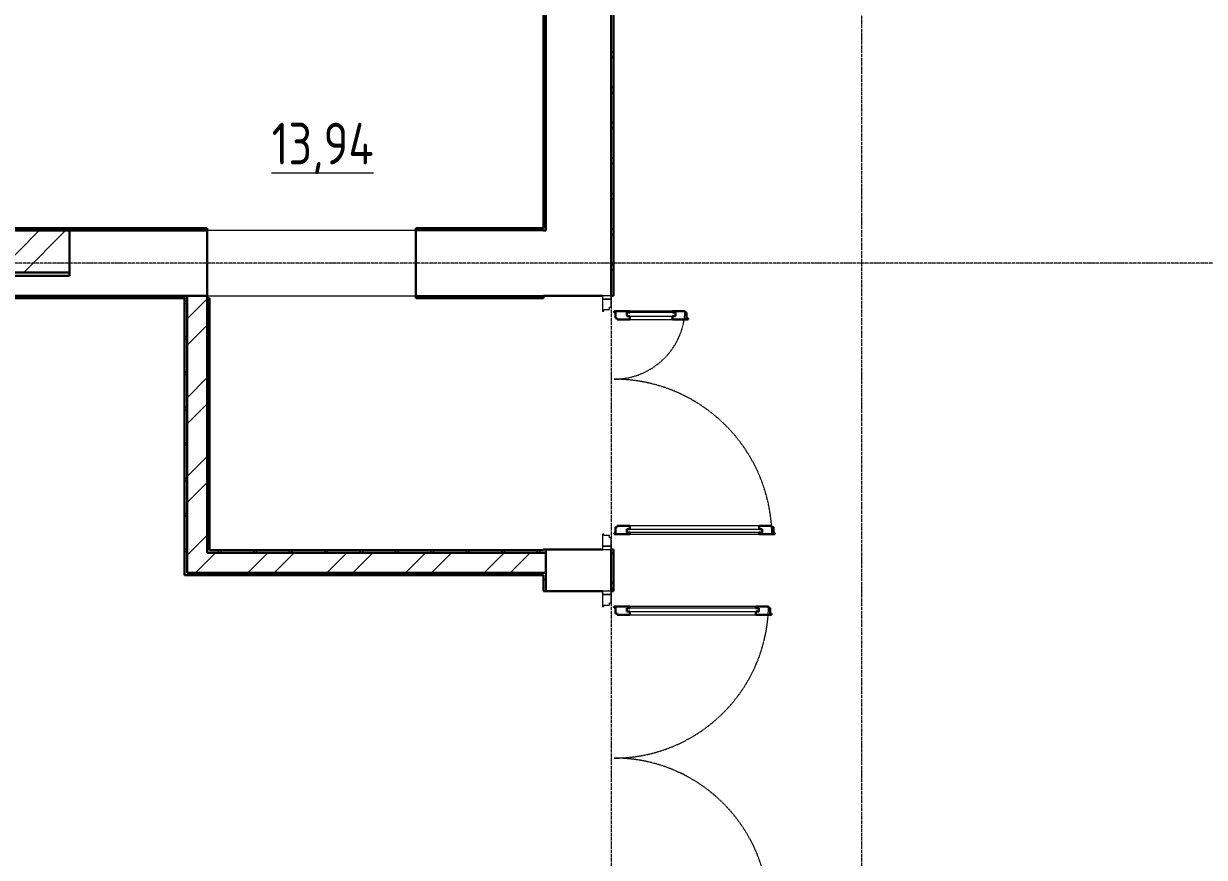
# Model space of a CAD drawing. Header units: millimetres. Extents: x -695119 to 412940, y -249585 to 622758.
# Drawn here: x 6675 to 13749, y -29130 to -24135 of the extents above; entities that cross this region are included whole.
import ezdxf

# ---------------------------------------------------------------- set-up
doc = ezdxf.new("R2010")
doc.units = ezdxf.units.MM
for name, pattern in [('ADSK_Линия сетки', [25, 20, -2.5, 0, -2.5]), ('ADSK_Штриховая_ш2 п1_5', [4.5, 3, -1.5]), ('Сверху', [3.96875, 2.38125, -1.5875])]:
    doc.linetypes.add(name, pattern=pattern)
for name, color, linetype, lineweight in [('A-_ANOTTEXT_T', 7, 'Continuous', 9), ('Каркас_Импост', 8, 'Continuous', 9), ('Марки помещений', 8, 'Continuous', 20), ('Монтажный зазор', 8, 'Continuous', 9), ('Оси', 252, 'Continuous', 9), ('Остекление', 8, 'Continuous', 9), ('Открывание', 8, 'ADSK_Штриховая_ш2 п1_5', 9), ('Панель', 252, 'Continuous', 30), ('Средние линии', 8, 'Continuous', 30), ('Стены разрез', 7, 'Continuous', 30), ('Стены штриховка', 7, 'Continuous', 9), ('Элементы узлов', 8, 'Continuous', 18)]:
    doc.layers.add(name, color=color, linetype=linetype, lineweight=lineweight)
doc.layers.add('Стены', color=194, linetype='Continuous')
doc.styles.add('GOST 2.304 type A_1', font='', dxfattribs={"height": 350})
doc.styles.get('GOST 2.304 type A_1').set_extended_font_data('GOST 2.304 type A')

# ---------------------------------------------------------------- blocks, each defined once
blk = doc.blocks.new('1 этаж')
at = {"layer": 'Каркас_Импост', "color": 251, "true_color": 0x636466}
for p, q in [((-34755.8, -106962.4), (-34805.8, -106962.4)), ((-34805.8, -106962.4), (-34805.8, -107034.4)), ((-34797.8, -107034.4), (-34797.8, -107025.4)), ((-34797.8, -107025.4), (-34763.8, -107025.4)), ((-34763.8, -107025.4), (-34763.8, -107011.4)), ((-34763.8, -107011.4), (-34755.8, -107011.4)), ((-34755.8, -107011.4), (-34755.8, -106962.4)), ((-34805.8, -107034.4), (-34797.8, -107034.4)), ((-34797.8, -108370.4), (-34805.8, -108370.4)), ((-34805.8, -108370.4), (-34805.8, -108442.4)), ((-34797.8, -108379.4), (-34797.8, -108370.4)), ((-34805.8, -108442.4), (-34755.8, -108442.4)), ((-34763.8, -108379.4), (-34797.8, -108379.4)), ((-34763.8, -108393.4), (-34763.8, -108379.4)), ((-34755.8, -108393.4), (-34763.8, -108393.4)), ((-34755.8, -108442.4), (-34755.8, -108393.4)), ((-34755.8, -108732.4), (-34805.8, -108732.4)), ((-34805.8, -108732.4), (-34805.8, -108804.4)), ((-34797.8, -108804.4), (-34797.8, -108795.4)), ((-34797.8, -108795.4), (-34763.8, -108795.4)), ((-34763.8, -108795.4), (-34763.8, -108781.4)), ((-34763.8, -108781.4), (-34755.8, -108781.4)), ((-34755.8, -108781.4), (-34755.8, -108732.4)), ((-34805.8, -108804.4), (-34797.8, -108804.4))]:
    blk.add_line(p, q, dxfattribs=at)
at = {"layer": 'Монтажный зазор', "color": 251, "true_color": 0x636466}
for p, q in [((-34755.8, -106942.4), (-34805.8, -106942.4)), ((-34805.8, -106942.4), (-34805.8, -106962.4)), ((-34755.8, -106962.4), (-34755.8, -106942.4)), ((-34805.8, -106962.4), (-34755.8, -106962.4)), ((-34755.8, -108442.4), (-34805.8, -108442.4)), ((-34805.8, -108442.4), (-34805.8, -108462.4)), ((-34755.8, -108462.4), (-34755.8, -108442.4)), ((-34805.8, -108462.4), (-34755.8, -108462.4)), ((-34755.8, -108712.4), (-34805.8, -108712.4)), ((-34805.8, -108712.4), (-34805.8, -108732.4)), ((-34755.8, -108732.4), (-34755.8, -108712.4)), ((-34805.8, -108732.4), (-34755.8, -108732.4))]:
    blk.add_line(p, q, dxfattribs=at)
at = {"layer": 'Оси', "color": 251, "linetype": 'ADSK_Линия сетки', "true_color": 0x636466}
for p, q in [((-34755.8, -96281.4), (-34755.8, -160943.1)), ((-33255.8, -96281.4), (-33255.8, -160943.1)), ((4311.5, -106747.4), (-72628.1, -106747.4))]:
    blk.add_line(p, q, dxfattribs=at)
at = {"layer": 'Остекление', "color": 251, "true_color": 0x636466}
for p, q in [((-34661.8, -107043.4), (-34661.8, -107064.4)), ((-34369.8, -107043.4), (-34661.8, -107043.4)), ((-34661.8, -107064.4), (-34369.8, -107064.4)), ((-34369.8, -107064.4), (-34369.8, -107043.4)), ((-34661.8, -108340.4), (-33849.8, -108340.4)), ((-34661.8, -108361.4), (-34661.8, -108340.4)), ((-33849.8, -108361.4), (-34661.8, -108361.4)), ((-33849.8, -108340.4), (-33849.8, -108361.4)), ((-34661.8, -108813.4), (-34661.8, -108834.4)), ((-33869.8, -108813.4), (-34661.8, -108813.4)), ((-34661.8, -108834.4), (-33869.8, -108834.4)), ((-33869.8, -108834.4), (-33869.8, -108813.4))]:
    blk.add_line(p, q, dxfattribs=at)
at = {"layer": 'Открывание', "color": 251, "true_color": 0x636466}
for centre, radius, start, end in [((-34737.8, -107016.4), 426, 270, 357.57833), ((-34737.8, -108388.4), 946, 1.09026, 90), ((-34737.8, -108786.4), 926, 270, 358.88619), ((-34737.8, -110638.4), 926, 1.11381, 90)]:
    blk.add_arc(centre, radius, start, end, dxfattribs=at)
at = {"layer": 'Панель', "color": 251, "true_color": 0x636466}
for p, q in [((-34643.8, -107034.4), (-34737.8, -107034.4)), ((-34737.8, -107034.4), (-34737.8, -107042.4)), ((-34737.8, -107042.4), (-34728.8, -107042.4)), ((-34728.8, -107042.4), (-34728.8, -107076.4)), ((-34728.8, -107076.4), (-34719.8, -107076.4)), ((-34719.8, -107076.4), (-34719.8, -107084.4)), ((-34719.8, -107084.4), (-34643.8, -107084.4)), ((-34661.8, -107043.4), (-34643.8, -107043.4)), ((-34661.8, -107064.4), (-34661.8, -107043.4)), ((-34643.8, -107064.4), (-34661.8, -107064.4)), ((-34643.8, -107043.4), (-34643.8, -107034.4)), ((-34643.8, -107084.4), (-34643.8, -107064.4)), ((-34311.8, -107034.4), (-34387.8, -107034.4)), ((-34387.8, -107043.4), (-34387.8, -107034.4)), ((-34369.8, -107043.4), (-34387.8, -107043.4)), ((-34387.8, -107064.4), (-34369.8, -107064.4)), ((-34387.8, -107084.4), (-34387.8, -107064.4)), ((-34387.8, -107084.4), (-34293.8, -107084.4)), ((-34369.8, -107064.4), (-34369.8, -107043.4)), ((-34311.8, -107042.4), (-34311.8, -107034.4)), ((-34302.8, -107042.4), (-34311.8, -107042.4)), ((-34302.8, -107076.4), (-34302.8, -107042.4)), ((-34293.8, -107076.4), (-34302.8, -107076.4)), ((-34293.8, -107084.4), (-34293.8, -107076.4)), ((-34728.8, -108362.4), (-34737.8, -108362.4)), ((-34737.8, -108362.4), (-34737.8, -108370.4)), ((-34737.8, -108370.4), (-34643.8, -108370.4)), ((-34728.8, -108328.4), (-34728.8, -108362.4)), ((-34719.8, -108328.4), (-34728.8, -108328.4)), ((-34643.8, -108320.4), (-34719.8, -108320.4)), ((-34719.8, -108320.4), (-34719.8, -108328.4)), ((-34643.8, -108340.4), (-34661.8, -108340.4)), ((-34661.8, -108340.4), (-34661.8, -108361.4)), ((-34661.8, -108361.4), (-34643.8, -108361.4)), ((-34643.8, -108320.4), (-34643.8, -108340.4)), ((-34643.8, -108361.4), (-34643.8, -108370.4)), ((-33791.8, -108320.4), (-33867.8, -108320.4)), ((-33867.8, -108320.4), (-33867.8, -108340.4)), ((-33867.8, -108340.4), (-33849.8, -108340.4)), ((-33867.8, -108361.4), (-33867.8, -108370.4)), ((-33849.8, -108361.4), (-33867.8, -108361.4)), ((-33867.8, -108370.4), (-33773.8, -108370.4)), ((-33849.8, -108340.4), (-33849.8, -108361.4)), ((-33791.8, -108328.4), (-33791.8, -108320.4)), ((-33782.8, -108328.4), (-33791.8, -108328.4)), ((-33782.8, -108362.4), (-33782.8, -108328.4)), ((-33773.8, -108362.4), (-33782.8, -108362.4)), ((-33773.8, -108370.4), (-33773.8, -108362.4)), ((-34643.8, -108804.4), (-34737.8, -108804.4)), ((-34737.8, -108804.4), (-34737.8, -108812.4)), ((-34737.8, -108812.4), (-34728.8, -108812.4)), ((-34728.8, -108812.4), (-34728.8, -108846.4)), ((-34728.8, -108846.4), (-34719.8, -108846.4)), ((-34719.8, -108846.4), (-34719.8, -108854.4)), ((-34719.8, -108854.4), (-34643.8, -108854.4)), ((-34661.8, -108813.4), (-34643.8, -108813.4)), ((-34661.8, -108834.4), (-34661.8, -108813.4)), ((-34643.8, -108834.4), (-34661.8, -108834.4)), ((-34643.8, -108813.4), (-34643.8, -108804.4)), ((-34643.8, -108854.4), (-34643.8, -108834.4)), ((-33811.8, -108804.4), (-33887.8, -108804.4)), ((-33887.8, -108813.4), (-33887.8, -108804.4)), ((-33869.8, -108813.4), (-33887.8, -108813.4)), ((-33887.8, -108834.4), (-33869.8, -108834.4)), ((-33887.8, -108854.4), (-33887.8, -108834.4)), ((-33887.8, -108854.4), (-33793.8, -108854.4)), ((-33869.8, -108834.4), (-33869.8, -108813.4)), ((-33811.8, -108812.4), (-33811.8, -108804.4)), ((-33802.8, -108812.4), (-33811.8, -108812.4)), ((-33802.8, -108846.4), (-33802.8, -108812.4)), ((-33793.8, -108846.4), (-33802.8, -108846.4)), ((-33793.8, -108854.4), (-33793.8, -108846.4))]:
    blk.add_line(p, q, dxfattribs=at)
at = {"layer": 'Панель', "color": 251, "lineweight": 9, "true_color": 0x636466}
for p, q in [((-34387.8, -107034.4), (-34643.8, -107034.4)), ((-34643.8, -107084.4), (-34387.8, -107084.4)), ((-33867.8, -108320.4), (-34643.8, -108320.4)), ((-34643.8, -108370.4), (-33867.8, -108370.4)), ((-33887.8, -108804.4), (-34643.8, -108804.4)), ((-34643.8, -108854.4), (-33887.8, -108854.4))]:
    blk.add_line(p, q, dxfattribs=at)
at = {"layer": 'Средние линии', "color": 251, "true_color": 0x636466}
for p, q in [((-37175.8, -106552.4), (-37175.8, -106942.4)), ((-35925.8, -106942.4), (-35925.8, -106552.4))]:
    blk.add_line(p, q, dxfattribs=at)
at = {"layer": 'Стены', "color": 251, "true_color": 0x636466}
for p, q in [((-34755.8, -106942.4), (-34755.8, -101062.4)), ((-35160.8, -106552.4), (-35925.8, -106552.4)), ((-35925.8, -106942.4), (-35160.8, -106942.4)), ((-35145.8, -108462.4), (-35145.8, -108467.4)), ((-34755.8, -108712.4), (-34755.8, -108462.4)), ((-35145.8, -108602.4), (-35145.8, -108712.4))]:
    blk.add_line(p, q, dxfattribs=at)
at = {"layer": 'Стены разрез', "color": 251, "true_color": 0x636466}
for p, q in [((-35145.8, -106552.4), (-35145.8, -101047.4)), ((-34740.8, -106942.4), (-34740.8, -101062.4)), ((-35160.8, -105017.4), (-35160.8, -106537.4)), ((-37175.8, -106552.4), (-44345.8, -106552.4)), ((-37175.8, -106537.4), (-43845.8, -106537.4)), ((-38000.8, -106822.4), (-38000.8, -106552.4)), ((-37175.8, -106552.4), (-37175.8, -106537.4)), ((-35160.8, -106537.4), (-35925.8, -106537.4)), ((-35925.8, -106537.4), (-35925.8, -106552.4)), ((-35145.8, -106552.4), (-35160.8, -106552.4)), ((-39215.8, -106802.4), (-38000.8, -106802.4)), ((-38000.8, -106822.4), (-39215.8, -106822.4)), ((-49605.8, -106942.4), (-37175.8, -106942.4)), ((-37295.8, -106942.4), (-37295.8, -108602.4)), ((-37175.8, -106942.4), (-37175.8, -108482.4)), ((-35925.8, -106942.4), (-35925.8, -106957.4)), ((-35160.8, -106942.4), (-34805.8, -106942.4)), ((-35160.8, -106957.4), (-35160.8, -106942.4)), ((-34755.8, -106942.4), (-34740.8, -106942.4)), ((-52990.8, -106957.4), (-37310.8, -106957.4)), ((-37310.8, -106957.4), (-37310.8, -108617.4)), ((-37160.8, -106957.4), (-37175.8, -106957.4)), ((-37160.8, -108467.4), (-37160.8, -106957.4)), ((-35925.8, -106957.4), (-35160.8, -106957.4)), ((-35145.8, -108482.4), (-37175.8, -108482.4)), ((-35160.8, -108467.4), (-37160.8, -108467.4)), ((-34805.8, -108462.4), (-35160.8, -108462.4)), ((-35160.8, -108462.4), (-35160.8, -108467.4)), ((-35145.8, -108467.4), (-35145.8, -108602.4)), ((-34740.8, -108462.4), (-34755.8, -108462.4)), ((-34740.8, -108712.4), (-34740.8, -108462.4)), ((-37310.8, -108617.4), (-35160.8, -108617.4)), ((-37295.8, -108602.4), (-35145.8, -108602.4)), ((-35160.8, -108617.4), (-35160.8, -108712.4)), ((-35160.8, -108712.4), (-34805.8, -108712.4)), ((-34755.8, -108712.4), (-34740.8, -108712.4))]:
    blk.add_line(p, q, dxfattribs=at)
at = {"layer": 'Стены разрез', "color": 251, "linetype": 'Continuous', "lineweight": 9, "true_color": 0x636466}
for p, q in [((-35145.8, -105329.1), (-35160.8, -105314.1)), ((-35160.8, -105468.5), (-35145.8, -105453.5)), ((-35145.8, -105541.2), (-35160.8, -105526.2)), ((-34755.8, -105487.8), (-34740.8, -105472.8)), ((-34740.8, -105522), (-34755.8, -105507)), ((-35160.8, -105680.6), (-35145.8, -105665.6)), ((-35145.8, -105753.4), (-35160.8, -105738.4)), ((-34755.8, -105699.9), (-34740.8, -105684.9)), ((-34740.8, -105734.1), (-34755.8, -105719.1)), ((-35160.8, -105892.8), (-35145.8, -105877.8)), ((-35145.8, -105965.5), (-35160.8, -105950.5)), ((-34755.8, -105912), (-34740.8, -105897)), ((-34740.8, -105946.2), (-34755.8, -105931.2)), ((-35160.8, -106104.9), (-35145.8, -106089.9)), ((-35145.8, -106177.6), (-35160.8, -106162.6)), ((-34755.8, -106124.2), (-34740.8, -106109.2)), ((-34740.8, -106158.4), (-34755.8, -106143.4)), ((-35160.8, -106317), (-35145.8, -106302)), ((-35145.8, -106389.8), (-35160.8, -106374.8)), ((-34755.8, -106336.3), (-34740.8, -106321.3)), ((-34740.8, -106370.5), (-34755.8, -106355.5)), ((-35160.8, -106529.2), (-35145.8, -106514.2)), ((-38430.9, -106802.4), (-38180.9, -106552.4)), ((-38273.7, -106802.4), (-38023.7, -106552.4)), ((-38165.2, -106552.4), (-38180.2, -106537.4)), ((-38153.9, -106552.4), (-38138.9, -106537.4)), ((-37953.1, -106552.4), (-37968.1, -106537.4)), ((-37941.7, -106552.4), (-37926.7, -106537.4)), ((-37740.9, -106552.4), (-37755.9, -106537.4)), ((-37729.6, -106552.4), (-37714.6, -106537.4)), ((-37528.8, -106552.4), (-37543.8, -106537.4)), ((-37517.5, -106552.4), (-37502.5, -106537.4)), ((-37316.7, -106552.4), (-37331.7, -106537.4)), ((-37305.3, -106552.4), (-37290.3, -106537.4)), ((-35831.7, -106552.4), (-35846.7, -106537.4)), ((-35820.4, -106552.4), (-35805.4, -106537.4)), ((-35619.6, -106552.4), (-35634.6, -106537.4)), ((-35608.3, -106552.4), (-35593.3, -106537.4)), ((-35407.5, -106552.4), (-35422.5, -106537.4)), ((-35396.1, -106552.4), (-35381.1, -106537.4)), ((-35195.3, -106552.4), (-35210.3, -106537.4)), ((-35184, -106552.4), (-35169, -106537.4)), ((-34755.8, -106548.4), (-34740.8, -106533.4)), ((-34740.8, -106582.6), (-34755.8, -106567.6)), ((-34755.8, -106760.6), (-34740.8, -106745.6)), ((-34740.8, -106794.8), (-34755.8, -106779.8)), ((-38219.8, -106957.4), (-38219.8, -106942.4)), ((-37619.8, -106957.4), (-37619.8, -106942.4)), ((-35851, -106957.4), (-35866, -106942.4)), ((-35801.1, -106957.4), (-35786.1, -106942.4)), ((-35638.9, -106957.4), (-35653.9, -106942.4)), ((-35589, -106957.4), (-35574, -106942.4)), ((-35426.7, -106957.4), (-35441.7, -106942.4)), ((-35376.9, -106957.4), (-35361.9, -106942.4)), ((-35214.6, -106957.4), (-35229.6, -106942.4)), ((-35164.7, -106957.4), (-35160.8, -106953.4)), ((-37310.8, -106982.1), (-37295.8, -106967.1)), ((-37295.8, -106997.5), (-37310.8, -106982.5)), ((-37295.8, -107081.7), (-37175.8, -106961.7)), ((-37175.8, -107059.2), (-37160.8, -107044.2)), ((-37295.8, -107238.8), (-37175.8, -107118.8)), ((-37160.8, -107132.5), (-37175.8, -107117.5)), ((-37310.8, -107194.2), (-37295.8, -107179.2)), ((-37295.8, -107209.6), (-37310.8, -107194.6)), ((-37175.8, -107271.4), (-37160.8, -107256.4)), ((-37160.8, -107344.6), (-37175.8, -107329.6)), ((-37310.8, -107406.4), (-37295.8, -107391.4)), ((-37295.8, -107421.8), (-37310.8, -107406.8)), ((-37295.8, -107553.1), (-37175.8, -107433.1)), ((-37175.8, -107483.5), (-37160.8, -107468.5)), ((-37295.8, -107710.3), (-37175.8, -107590.3)), ((-37160.8, -107556.8), (-37175.8, -107541.8)), ((-37310.8, -107618.5), (-37295.8, -107603.5)), ((-37295.8, -107633.9), (-37310.8, -107618.9)), ((-37175.8, -107695.6), (-37160.8, -107680.6)), ((-37160.8, -107768.9), (-37175.8, -107753.9)), ((-37310.8, -107830.6), (-37295.8, -107815.6)), ((-37295.8, -107846), (-37310.8, -107831)), ((-37295.8, -108024.6), (-37175.8, -107904.6)), ((-37175.8, -107907.8), (-37160.8, -107892.8)), ((-37160.8, -107981), (-37175.8, -107966)), ((-37310.8, -108042.8), (-37295.8, -108027.8)), ((-37295.8, -108058.2), (-37310.8, -108043.2)), ((-37295.8, -108181.7), (-37175.8, -108061.7)), ((-37175.8, -108119.9), (-37160.8, -108104.9)), ((-37160.8, -108193.2), (-37175.8, -108178.2)), ((-37310.8, -108254.9), (-37295.8, -108239.9)), ((-37295.8, -108270.3), (-37310.8, -108255.3)), ((-37175.8, -108332), (-37160.8, -108317)), ((-37295.8, -108496), (-37175.8, -108376)), ((-37160.8, -108405.3), (-37175.8, -108390.3)), ((-37310.8, -108467), (-37295.8, -108452)), ((-37295.8, -108482.4), (-37310.8, -108467.4)), ((-37175.8, -108533.2), (-37125, -108482.4)), ((-37114, -108482.4), (-37099, -108467.4)), ((-37083.7, -108482.4), (-37098.7, -108467.4)), ((-36930.7, -108602.4), (-36810.7, -108482.4)), ((-36901.9, -108482.4), (-36886.9, -108467.4)), ((-36871.6, -108482.4), (-36886.6, -108467.4)), ((-36773.5, -108602.4), (-36653.5, -108482.4)), ((-36689.7, -108482.4), (-36674.7, -108467.4)), ((-36659.5, -108482.4), (-36674.5, -108467.4)), ((-36477.6, -108482.4), (-36462.6, -108467.4)), ((-36447.3, -108482.4), (-36462.3, -108467.4)), ((-36459.2, -108602.4), (-36339.2, -108482.4)), ((-36302, -108602.4), (-36182, -108482.4)), ((-36265.5, -108482.4), (-36250.5, -108467.4)), ((-36235.2, -108482.4), (-36250.2, -108467.4)), ((-36053.3, -108482.4), (-36038.3, -108467.4)), ((-36023.1, -108482.4), (-36038.1, -108467.4)), ((-35987.7, -108602.4), (-35867.7, -108482.4)), ((-35841.2, -108482.4), (-35826.2, -108467.4)), ((-35830.6, -108602.4), (-35710.6, -108482.4)), ((-35810.9, -108482.4), (-35825.9, -108467.4)), ((-35629.1, -108482.4), (-35614.1, -108467.4)), ((-35598.8, -108482.4), (-35613.8, -108467.4)), ((-35516.3, -108602.4), (-35396.3, -108482.4)), ((-35416.9, -108482.4), (-35401.9, -108467.4)), ((-35386.7, -108482.4), (-35401.7, -108467.4)), ((-35359.1, -108602.4), (-35239.1, -108482.4)), ((-35204.8, -108482.4), (-35189.8, -108467.4)), ((-35174.5, -108482.4), (-35189.5, -108467.4)), ((-34740.8, -108491.8), (-34755.8, -108476.8)), ((-37245, -108602.4), (-37175.8, -108533.2)), ((-37249, -108617.4), (-37234, -108602.4)), ((-37160.9, -108617.4), (-37175.9, -108602.4)), ((-37036.9, -108617.4), (-37021.9, -108602.4)), ((-36948.7, -108617.4), (-36963.7, -108602.4)), ((-36824.7, -108617.4), (-36809.7, -108602.4)), ((-36736.6, -108617.4), (-36751.6, -108602.4)), ((-36612.6, -108617.4), (-36597.6, -108602.4)), ((-36524.5, -108617.4), (-36539.5, -108602.4)), ((-36400.5, -108617.4), (-36385.5, -108602.4)), ((-36312.3, -108617.4), (-36327.3, -108602.4)), ((-36188.3, -108617.4), (-36173.3, -108602.4)), ((-36100.2, -108617.4), (-36115.2, -108602.4)), ((-35976.2, -108617.4), (-35961.2, -108602.4)), ((-35888.1, -108617.4), (-35903.1, -108602.4)), ((-35764.1, -108617.4), (-35749.1, -108602.4)), ((-35675.9, -108617.4), (-35690.9, -108602.4)), ((-35551.9, -108617.4), (-35536.9, -108602.4)), ((-35463.8, -108617.4), (-35478.8, -108602.4)), ((-35339.8, -108617.4), (-35324.8, -108602.4)), ((-35251.7, -108617.4), (-35266.7, -108602.4)), ((-35160.8, -108650.5), (-35145.8, -108635.5)), ((-34755.8, -108669.7), (-34740.8, -108654.7)), ((-35156.7, -108712.4), (-35160.8, -108708.2)), ((-34740.8, -108704), (-34755.8, -108689))]:
    blk.add_line(p, q, dxfattribs=at)
at = {"layer": 'Стены штриховка', "color": 251, "true_color": 0x636466}
blk.add_line((-37295.8, -106957.4), (-37310.8, -106957.4), dxfattribs=at)
at = {"layer": 'Элементы узлов', "color": 251, "linetype": 'Сверху', "lineweight": 9, "true_color": 0x636466}
for p, q in [((-35925.8, -106552.4), (-37175.8, -106552.4)), ((-37175.8, -106942.4), (-35925.8, -106942.4))]:
    blk.add_line(p, q, dxfattribs=at)
at = {"layer": 'Марки помещений', "color": 251, "true_color": 0x636466, "style": 'GOST 2.304 type A_1'}
blk.add_text('%%U13,94', height=250, dxfattribs=at).set_placement((-36788.9, -106155.7))

msp = doc.modelspace()

# ---------------------------------------------------------------- block references
msp.add_blockref('1 этаж', (44950.089, 81176.937))

# ---------------------------------------------------------------- texts
at = {"layer": 'A-_ANOTTEXT_T', "insert": (7753.766, -28538.833), "char_height": 350, "width": 168.35437, "attachment_point": 1, "style": 'GOST 2.304 type A_1'}
msp.add_mtext('\\fGOST 2.304 type A|b0|i0|c204|p34|; ', dxfattribs=at)

doc.saveas('drawing.dxf')
